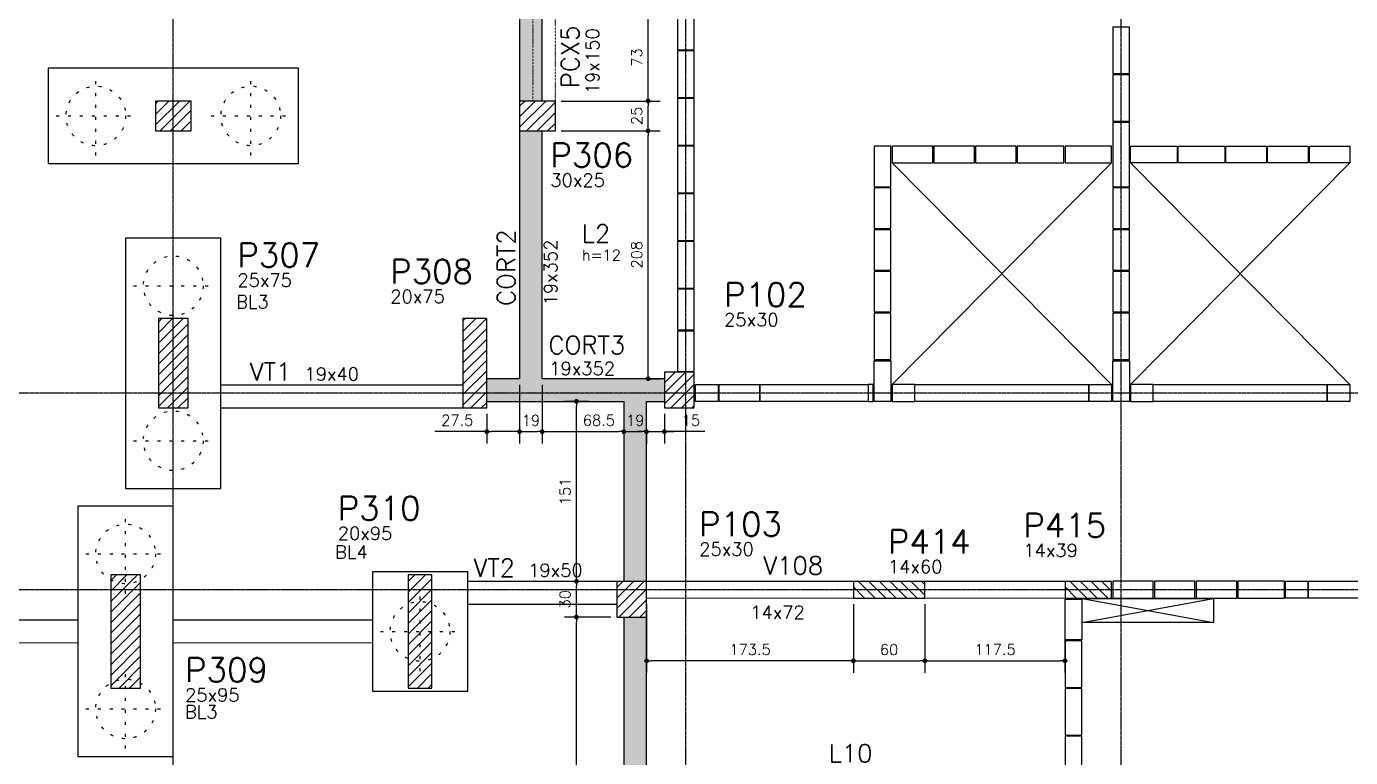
# Model space of a CAD drawing. Extents: x -39962 to 15224, y 23445 to 41277.
# Drawn here: x 1105 to 2216, y 30134 to 30747 of the extents above; entities that cross this region are included whole.
import ezdxf

# ---------------------------------------------------------------- set-up
doc = ezdxf.new("R2010")
doc.units = 0
doc.linetypes.add('AXES', pattern=[0.54, 0.3, -0.08, 0.08, -0.08])
doc.linetypes.add('ESTILO_TQS_0002', pattern=[0.4, 0.1, -0.3])
doc.layers.get('0').update_dxf_attribs({"linetype": 'CONTINUOUS'})
doc.layers.get('Defpoints').update_dxf_attribs({"linetype": 'CONTINUOUS'})
for name, color, linetype in [('228', 2, 'CONTINUOUS'), ('BLOCO', 3, 'CONTINUOUS'), ('COTA', 1, 'CONTINUOUS'), ('EIXOS', 1, 'AXES'), ('ESTACA', 1, 'ESTILO_TQS_0002'), ('H2', 252, 'CONTINUOUS'), ('H5', 1, 'CONTINUOUS'), ('L-D', 2, 'CONTINUOUS'), ('L-N', 4, 'CONTINUOUS'), ('P-D', 2, 'CONTINUOUS'), ('P-N', 5, 'CONTINUOUS'), ('P-S', 5, 'CONTINUOUS'), ('PENA_1', 1, 'CONTINUOUS'), ('PENA_5', 5, 'CONTINUOUS'), ('PIL-N', 4, 'CONTINUOUS'), ('VIG-D', 2, 'CONTINUOUS'), ('VIG-N', 4, 'CONTINUOUS'), ('VIGA', 3, 'CONTINUOUS'), ('VIGAT', 3, 'ESTILO_TQS_0002')]:
    doc.layers.add(name, color=color, linetype=linetype)
doc.styles.add('COTA', font='romans.shx')
doc.styles.get("Standard").update_dxf_attribs({"font": 'ROMANS.SHX'})
doc.styles.add('Texto1', font='romans.shx', dxfattribs={"height": 9})
doc.dimstyles.new('forma', dxfattribs={"dimscale": 5, "dimtxt": 1.8, "dimasz": 0.8, "dimexe": 2, "dimexo": 1, "dimgap": 1, "dimtad": 1, "dimdec": 1, "dimzin": 9, "dimdsep": 46, "dimtxsty": 'COTA', "dimblk1": 'DOT', "dimblk2": 'DOT', "dimsah": 1, "dimcen": 0, "dimdle": 1, "dimclrd": 256, "dimclre": 256, "dimclrt": 2, "dimadec": 0, "dimazin": 0, "dimtfac": 1, "dimtdec": 0, "dimtmove": 0, "dimatfit": 3, "dimfxl": 1, "dimtolj": 1, "dimtzin": 0, "dimarcsym": 0})
pattern_1 = [(45, (0, 0), (-4.4194174, 4.4194174), [])]
pattern_2 = [(45, (781.514, 29677.592), (-4.419417, 4.419417), [])]

# ---------------------------------------------------------------- blocks, each defined once
blk = doc.blocks.new('_EST50')
at = {"layer": 'ESTACA', "linetype": 'ESTILO_TQS_0002'}
for p, q in [((0, -1.333), (0, 1.333)), ((-1.333, 0), (1.333, 0))]:
    blk.add_line(p, q, dxfattribs=at)
blk.add_circle((0, 0), 1, dxfattribs=at)
blk = doc.blocks.new('_Dot')
at = {"color": 0, "linetype": 'ByBlock', "lineweight": -2}
blk.add_line((-0.5, 0), (-1, 0), dxfattribs=at)
at = {"color": 0, "linetype": 'ByBlock', "const_width": 0.5}
blk.add_lwpolyline([(-0.25, 0, 1), (0.25, 0, 1)], format="xyb", close=True, dxfattribs=at)
blk = doc.blocks.new('*D80')
at = {"layer": 'COTA', "lineweight": -2, "transparency": 16777216}
for p, q in [((1595.5, 30251.6), (1556.7, 30251.6)), ((1566.7, 29982.6), (1566.7, 30247.6)), ((1595.5, 29978.6), (1556.7, 29978.6))]:
    blk.add_line(p, q, dxfattribs=at)
at = {"layer": 'Defpoints', "color": 0, "transparency": 16777216}
for p in [(1566.7, 30251.6), (1600.5, 30251.6), (1600.5, 29978.6)]:
    blk.add_point(p, dxfattribs=at)
at = {"layer": 'COTA', "lineweight": -2, "transparency": 16777216, "xscale": 4, "yscale": 4, "zscale": 4}
for p, rotation in [((1566.7, 30251.6), 90), ((1566.7, 29978.6), 270)]:
    blk.add_blockref('_Dot', p, dxfattribs=dict(at, rotation=rotation))
at = {"layer": 'COTA', "color": 2, "transparency": 16777216, "insert": (1557.2, 30115.1), "char_height": 9, "attachment_point": 5, "rotation": 90, "style": 'COTA'}
blk.add_mtext('\\A1;273 ', dxfattribs=at)
blk = doc.blocks.new('*D81')
at = {"layer": 'COTA', "lineweight": -2, "transparency": 16777216}
for p, q in [((1595.5, 30281.6), (1556.7, 30281.6)), ((1566.7, 30255.6), (1566.7, 30277.6)), ((1595.5, 30251.6), (1556.7, 30251.6))]:
    blk.add_line(p, q, dxfattribs=at)
at = {"layer": 'Defpoints', "color": 0, "transparency": 16777216}
for p in [(1566.7, 30281.6), (1600.5, 30281.6), (1600.5, 30251.6)]:
    blk.add_point(p, dxfattribs=at)
at = {"layer": 'COTA', "lineweight": -2, "transparency": 16777216, "xscale": 4, "yscale": 4, "zscale": 4}
for p, rotation in [((1566.7, 30281.6), 90), ((1566.7, 30251.6), 270)]:
    blk.add_blockref('_Dot', p, dxfattribs=dict(at, rotation=rotation))
at = {"layer": 'COTA', "color": 2, "transparency": 16777216, "insert": (1557.2, 30266.6), "char_height": 9, "attachment_point": 5, "rotation": 90, "style": 'COTA'}
blk.add_mtext('\\A1;30 ', dxfattribs=at)
blk = doc.blocks.new('*D82')
at = {"layer": 'COTA', "lineweight": -2, "transparency": 16777216}
for p, q in [((1577, 30432.6), (1556.7, 30432.6)), ((1566.7, 30285.6), (1566.7, 30428.6)), ((1595.5, 30281.6), (1556.7, 30281.6))]:
    blk.add_line(p, q, dxfattribs=at)
at = {"layer": 'Defpoints', "color": 0, "transparency": 16777216}
for p in [(1566.7, 30432.6), (1582, 30432.6), (1600.5, 30281.6)]:
    blk.add_point(p, dxfattribs=at)
at = {"layer": 'COTA', "lineweight": -2, "transparency": 16777216, "xscale": 4, "yscale": 4, "zscale": 4}
for p, rotation in [((1566.7, 30432.6), 90), ((1566.7, 30281.6), 270)]:
    blk.add_blockref('_Dot', p, dxfattribs=dict(at, rotation=rotation))
at = {"layer": 'COTA', "color": 2, "transparency": 16777216, "insert": (1557.2, 30357.1), "char_height": 9, "attachment_point": 5, "rotation": 90, "style": 'COTA'}
blk.add_mtext('\\A1;151 ', dxfattribs=at)
blk = doc.blocks.new('*D83')
at = {"layer": 'COTA', "lineweight": -2, "transparency": 16777216}
for p, q in [((1554, 30659.6), (1636.8, 30659.6)), ((1626.8, 30455.6), (1626.8, 30655.6)), ((1627.6, 30451.6), (1636.8, 30451.6))]:
    blk.add_line(p, q, dxfattribs=at)
at = {"layer": 'Defpoints', "color": 0, "transparency": 16777216}
for p in [(1549, 30659.6), (1626.8, 30659.6), (1622.6, 30451.6)]:
    blk.add_point(p, dxfattribs=at)
at = {"layer": 'COTA', "lineweight": -2, "transparency": 16777216, "xscale": 4, "yscale": 4, "zscale": 4}
for p, rotation in [((1626.8, 30659.6), 90), ((1626.8, 30451.6), 270)]:
    blk.add_blockref('_Dot', p, dxfattribs=dict(at, rotation=rotation))
at = {"layer": 'COTA', "color": 2, "transparency": 16777216, "insert": (1617.3, 30555.6), "char_height": 9, "attachment_point": 5, "rotation": 90, "style": 'COTA'}
blk.add_mtext('\\A1;208 ', dxfattribs=at)
blk = doc.blocks.new('*D84')
at = {"layer": 'COTA', "lineweight": -2, "transparency": 16777216}
for p, q in [((1554, 30684.6), (1636.8, 30684.6)), ((1626.8, 30663.6), (1626.8, 30680.6)), ((1554, 30659.6), (1636.8, 30659.6))]:
    blk.add_line(p, q, dxfattribs=at)
at = {"layer": 'Defpoints', "color": 0, "transparency": 16777216}
for p in [(1549, 30684.6), (1626.8, 30684.6), (1549, 30659.6)]:
    blk.add_point(p, dxfattribs=at)
at = {"layer": 'COTA', "lineweight": -2, "transparency": 16777216, "xscale": 4, "yscale": 4, "zscale": 4}
for p, rotation in [((1626.8, 30684.6), 90), ((1626.8, 30659.6), 270)]:
    blk.add_blockref('_Dot', p, dxfattribs=dict(at, rotation=rotation))
at = {"layer": 'COTA', "color": 2, "transparency": 16777216, "insert": (1617.3, 30672.1), "char_height": 9, "attachment_point": 5, "rotation": 90, "style": 'COTA'}
blk.add_mtext('\\A1;25 ', dxfattribs=at)
blk = doc.blocks.new('*D85')
at = {"layer": 'COTA', "lineweight": -2, "transparency": 16777216}
for p, q in [((1613.9, 30757.6), (1636.8, 30757.6)), ((1626.8, 30688.6), (1626.8, 30753.6)), ((1554, 30684.6), (1636.8, 30684.6))]:
    blk.add_line(p, q, dxfattribs=at)
at = {"layer": 'Defpoints', "color": 0, "transparency": 16777216}
for p in [(1608.9, 30757.6), (1626.8, 30757.6), (1549, 30684.6)]:
    blk.add_point(p, dxfattribs=at)
at = {"layer": 'COTA', "lineweight": -2, "transparency": 16777216, "xscale": 4, "yscale": 4, "zscale": 4}
for p, rotation in [((1626.8, 30757.6), 90), ((1626.8, 30684.6), 270)]:
    blk.add_blockref('_Dot', p, dxfattribs=dict(at, rotation=rotation))
at = {"layer": 'COTA', "color": 2, "transparency": 16777216, "insert": (1617.3, 30721.1), "char_height": 9, "attachment_point": 5, "rotation": 90, "style": 'COTA'}
blk.add_mtext('\\A1;73 ', dxfattribs=at)
blk = doc.blocks.new('*D88')
at = {"layer": 'COTA', "lineweight": -2, "transparency": 16777216}
for p, q in [((1519, 30446.6), (1519, 30397.2)), ((1491.5, 30422.1), (1491.5, 30397.2)), ((1491.5, 30407.2), (1448, 30407.2)), ((1515, 30407.2), (1495.5, 30407.2))]:
    blk.add_line(p, q, dxfattribs=at)
at = {"layer": 'Defpoints', "color": 0, "transparency": 16777216}
for p in [(1519, 30451.6), (1491.5, 30427.1), (1519, 30407.2)]:
    blk.add_point(p, dxfattribs=at)
at = {"layer": 'COTA', "lineweight": -2, "transparency": 16777216, "xscale": 4, "yscale": 4, "zscale": 4, "rotation": 180}
blk.add_blockref('_Dot', (1491.5, 30407.2), dxfattribs=at)
at = {"layer": 'COTA', "lineweight": -2, "transparency": 16777216, "xscale": 4, "yscale": 4, "zscale": 4}
blk.add_blockref('_Dot', (1519, 30407.2), dxfattribs=at)
at = {"layer": 'COTA', "color": 2, "transparency": 16777216, "insert": (1466.7, 30416.7), "char_height": 9, "attachment_point": 5, "style": 'COTA'}
blk.add_mtext('\\A1;27.5 ', dxfattribs=at)
blk = doc.blocks.new('*D89')
at = {"layer": 'COTA', "lineweight": -2, "transparency": 16777216}
for p, q in [((1519, 30446.6), (1519, 30397.2)), ((1538, 30446.6), (1538, 30397.2)), ((1523, 30407.2), (1534, 30407.2))]:
    blk.add_line(p, q, dxfattribs=at)
at = {"layer": 'Defpoints', "color": 0, "transparency": 16777216}
for p in [(1519, 30451.6), (1538, 30451.6), (1538, 30407.2)]:
    blk.add_point(p, dxfattribs=at)
at = {"layer": 'COTA', "lineweight": -2, "transparency": 16777216, "xscale": 4, "yscale": 4, "zscale": 4, "rotation": 180}
blk.add_blockref('_Dot', (1519, 30407.2), dxfattribs=at)
at = {"layer": 'COTA', "lineweight": -2, "transparency": 16777216, "xscale": 4, "yscale": 4, "zscale": 4}
blk.add_blockref('_Dot', (1538, 30407.2), dxfattribs=at)
at = {"layer": 'COTA', "color": 2, "transparency": 16777216, "insert": (1528.5, 30416.7), "char_height": 9, "attachment_point": 5, "style": 'COTA'}
blk.add_mtext('\\A1;19 ', dxfattribs=at)
blk = doc.blocks.new('*D90')
at = {"layer": 'COTA', "lineweight": -2, "transparency": 16777216}
for p, q in [((1538, 30446.6), (1538, 30397.2)), ((1542, 30407.2), (1602.5, 30407.2)), ((1606.5, 30407), (1606.5, 30397.2))]:
    blk.add_line(p, q, dxfattribs=at)
at = {"layer": 'Defpoints', "color": 0, "transparency": 16777216}
for p in [(1538, 30451.6), (1606.5, 30412), (1606.5, 30407.2)]:
    blk.add_point(p, dxfattribs=at)
at = {"layer": 'COTA', "lineweight": -2, "transparency": 16777216, "xscale": 4, "yscale": 4, "zscale": 4, "rotation": 180}
blk.add_blockref('_Dot', (1538, 30407.2), dxfattribs=at)
at = {"layer": 'COTA', "lineweight": -2, "transparency": 16777216, "xscale": 4, "yscale": 4, "zscale": 4}
blk.add_blockref('_Dot', (1606.5, 30407.2), dxfattribs=at)
at = {"layer": 'COTA', "color": 2, "transparency": 16777216, "insert": (1585.5, 30416.7), "char_height": 9, "attachment_point": 5, "style": 'COTA'}
blk.add_mtext('\\A1;68.5 ', dxfattribs=at)
blk = doc.blocks.new('*D91')
at = {"layer": 'COTA', "lineweight": -2, "transparency": 16777216}
for p, q in [((1606.5, 30407), (1606.5, 30397.2)), ((1610.5, 30407.2), (1621.5, 30407.2)), ((1625.5, 30407), (1625.5, 30397.2))]:
    blk.add_line(p, q, dxfattribs=at)
at = {"layer": 'Defpoints', "color": 0, "transparency": 16777216}
for p in [(1606.5, 30412), (1625.5, 30412), (1625.5, 30407.2)]:
    blk.add_point(p, dxfattribs=at)
at = {"layer": 'COTA', "lineweight": -2, "transparency": 16777216, "xscale": 4, "yscale": 4, "zscale": 4, "rotation": 180}
blk.add_blockref('_Dot', (1606.5, 30407.2), dxfattribs=at)
at = {"layer": 'COTA', "lineweight": -2, "transparency": 16777216, "xscale": 4, "yscale": 4, "zscale": 4}
blk.add_blockref('_Dot', (1625.5, 30407.2), dxfattribs=at)
at = {"layer": 'COTA', "color": 2, "transparency": 16777216, "insert": (1616, 30416.7), "char_height": 9, "attachment_point": 5, "style": 'COTA'}
blk.add_mtext('\\A1;19 ', dxfattribs=at)
blk = doc.blocks.new('*D92')
at = {"layer": 'COTA', "lineweight": -2, "transparency": 16777216}
for p, q in [((1640.5, 30422.1), (1640.5, 30397.2)), ((1621.5, 30407.2), (1617.5, 30407.2)), ((1625.5, 30407.2), (1640.5, 30407.2)), ((1625.5, 30407.2), (1640.5, 30407.2)), ((1625.5, 30407), (1625.5, 30397.2)), ((1674.4, 30407.2), (1640.5, 30407.2)), ((1644.5, 30407.2), (1648.5, 30407.2))]:
    blk.add_line(p, q, dxfattribs=at)
at = {"layer": 'Defpoints', "color": 0, "transparency": 16777216}
for p in [(1640.5, 30427.1), (1625.5, 30412), (1640.5, 30407.2)]:
    blk.add_point(p, dxfattribs=at)
at = {"layer": 'COTA', "lineweight": -2, "transparency": 16777216, "xscale": 4, "yscale": 4, "zscale": 4}
blk.add_blockref('_Dot', (1625.5, 30407.2), dxfattribs=at)
at = {"layer": 'COTA', "lineweight": -2, "transparency": 16777216, "xscale": 4, "yscale": 4, "zscale": 4, "rotation": 180}
blk.add_blockref('_Dot', (1640.5, 30407.2), dxfattribs=at)
at = {"layer": 'COTA', "color": 2, "transparency": 16777216, "insert": (1662.7, 30416.7), "char_height": 9, "attachment_point": 5, "style": 'COTA'}
blk.add_mtext('\\A1;15 ', dxfattribs=at)
blk = doc.blocks.new('*D18')
at = {"layer": 'COTA', "lineweight": -2, "transparency": 16777216}
for p, q in [((1625.5, 30262.6), (1625.5, 30204.9)), ((1799, 30262.6), (1799, 30204.9)), ((1795, 30214.9), (1629.5, 30214.9))]:
    blk.add_line(p, q, dxfattribs=at)
at = {"layer": 'Defpoints', "color": 0, "transparency": 16777216}
for p in [(1625.5, 30267.6), (1799, 30267.6), (1625.5, 30214.9)]:
    blk.add_point(p, dxfattribs=at)
at = {"layer": 'COTA', "lineweight": -2, "transparency": 16777216, "xscale": 4, "yscale": 4, "zscale": 4, "rotation": 180}
blk.add_blockref('_Dot', (1625.5, 30214.9), dxfattribs=at)
at = {"layer": 'COTA', "lineweight": -2, "transparency": 16777216, "xscale": 4, "yscale": 4, "zscale": 4}
blk.add_blockref('_Dot', (1799, 30214.9), dxfattribs=at)
at = {"layer": 'COTA', "color": 2, "transparency": 16777216, "insert": (1712.3, 30224.4), "char_height": 9, "attachment_point": 5, "style": 'COTA'}
blk.add_mtext('\\A1;173.5 ', dxfattribs=at)
blk = doc.blocks.new('*D60')
at = {"layer": 'COTA', "lineweight": -2, "transparency": 16777216}
for p, q in [((1799, 30262.6), (1799, 30204.9)), ((1859, 30262.6), (1859, 30204.9)), ((1803, 30214.9), (1855, 30214.9))]:
    blk.add_line(p, q, dxfattribs=at)
at = {"layer": 'Defpoints', "color": 0, "transparency": 16777216}
for p in [(1799, 30267.6), (1859, 30267.6), (1859, 30214.9)]:
    blk.add_point(p, dxfattribs=at)
at = {"layer": 'COTA', "lineweight": -2, "transparency": 16777216, "xscale": 4, "yscale": 4, "zscale": 4, "rotation": 180}
blk.add_blockref('_Dot', (1799, 30214.9), dxfattribs=at)
at = {"layer": 'COTA', "lineweight": -2, "transparency": 16777216, "xscale": 4, "yscale": 4, "zscale": 4}
blk.add_blockref('_Dot', (1859, 30214.9), dxfattribs=at)
at = {"layer": 'COTA', "color": 2, "transparency": 16777216, "insert": (1829, 30224.4), "char_height": 9, "attachment_point": 5, "style": 'COTA'}
blk.add_mtext('\\A1;60 ', dxfattribs=at)
blk = doc.blocks.new('*D61')
at = {"layer": 'COTA', "lineweight": -2, "transparency": 16777216}
for p, q in [((1859, 30262.6), (1859, 30204.9)), ((1976.5, 30262.7), (1976.5, 30204.9)), ((1863, 30214.9), (1972.5, 30214.9))]:
    blk.add_line(p, q, dxfattribs=at)
at = {"layer": 'Defpoints', "color": 0, "transparency": 16777216}
for p in [(1859, 30267.6), (1976.5, 30267.7), (1976.5, 30214.9)]:
    blk.add_point(p, dxfattribs=at)
at = {"layer": 'COTA', "lineweight": -2, "transparency": 16777216, "xscale": 4, "yscale": 4, "zscale": 4, "rotation": 180}
blk.add_blockref('_Dot', (1859, 30214.9), dxfattribs=at)
at = {"layer": 'COTA', "lineweight": -2, "transparency": 16777216, "xscale": 4, "yscale": 4, "zscale": 4}
blk.add_blockref('_Dot', (1976.5, 30214.9), dxfattribs=at)
at = {"layer": 'COTA', "color": 2, "transparency": 16777216, "insert": (1917.8, 30224.4), "char_height": 9, "attachment_point": 5, "style": 'COTA'}
blk.add_mtext('\\A1;117.5 ', dxfattribs=at)

msp = doc.modelspace()

# ---------------------------------------------------------------- hatches: boundary and pattern name
at = {"layer": 'H2'}
for points in [[(1519.01, 30937.59), (1538.01, 30937.59), (1538.01, 30684.59), (1519.01, 30684.59)], [(1625.51, 30432.59), (1640.51, 30432.59), (1640.51, 30451.59), (1616.01, 30451.59), (1538.01, 30451.59), (1538.01, 30659.59), (1519.01, 30659.59), (1519.01, 30451.59), (1491.51, 30451.59), (1491.51, 30432.59), (1528.51, 30432.59), (1606.51, 30432.59), (1606.51, 30281.59), (1625.51, 30281.59)], [(1625.51, 30251.59), (1606.51, 30251.59), (1606.51, 29978.59), (1625.51, 29978.59)]]:
    msp.add_hatch(color=256, dxfattribs=at).paths.add_polyline_path(points)
at = {"layer": 'H5'}
h = msp.add_hatch(dxfattribs=at)
h.set_pattern_fill('ANSI31', color=256, scale=50, style=0)
h.set_pattern_definition(pattern_1)
h.paths.add_polyline_path([(1213.51, 30659.59), (1243.51, 30659.59), (1243.51, 30684.59), (1213.51, 30684.59)])
h = msp.add_hatch(dxfattribs=at)
h.set_pattern_fill('ANSI31', color=256, scale=50, style=0)
h.set_pattern_definition(pattern_2)
h.paths.add_polyline_path([(1519.01, 30659.59), (1549.01, 30659.59), (1549.01, 30684.59), (1519.01, 30684.59)])
h = msp.add_hatch(dxfattribs=at)
h.set_pattern_fill('ANSI31', color=256, scale=50, style=0)
h.set_pattern_definition(pattern_1)
h.paths.add_polyline_path([(1216.01, 30427.09), (1241.01, 30427.09), (1241.01, 30502.09), (1216.01, 30502.09)])
h = msp.add_hatch(dxfattribs=at)
h.set_pattern_fill('ANSI31', color=256, scale=50, style=0)
h.set_pattern_definition(pattern_2)
h.paths.add_polyline_path([(1471.51, 30427.09), (1491.51, 30427.09), (1491.51, 30502.09), (1471.51, 30502.09)])
h = msp.add_hatch(dxfattribs=at)
h.set_pattern_fill('ANSI31', color=256, scale=50, style=0)
h.set_pattern_definition(pattern_2)
h.paths.add_polyline_path([(1640.51, 30427.09), (1665.51, 30427.09), (1665.51, 30457.09), (1640.51, 30457.09)])
h = msp.add_hatch(dxfattribs=at)
h.set_pattern_fill('ANSI31', color=256, scale=50, style=0)
h.set_pattern_definition(pattern_1)
h.paths.add_polyline_path([(1176.01, 30192.09), (1201.01, 30192.09), (1201.01, 30287.09), (1176.01, 30287.09)])
h = msp.add_hatch(dxfattribs=at)
h.set_pattern_fill('ANSI31', color=256, scale=50, style=0)
h.set_pattern_definition([(45, (-6, 0), (-4.4194174, 4.4194174), [])])
h.paths.add_polyline_path([(1425.51, 30192.09), (1445.51, 30192.09), (1445.51, 30287.09), (1425.51, 30287.09)])
h = msp.add_hatch(dxfattribs=at)
h.set_pattern_fill('ANSI31', color=256, scale=50, style=0)
h.set_pattern_definition([(45, (781.514, 29669.592), (-4.419417, 4.419417), [])])
h.paths.add_polyline_path([(1600.51, 30251.59), (1625.51, 30251.59), (1625.51, 30281.59), (1600.51, 30281.59)])
h = msp.add_hatch(dxfattribs=at)
h.set_pattern_fill('ANSI31', color=256, scale=50, angle=90, style=0)
h.set_pattern_definition([(135, (29430.627, 27067.0565), (-4.4194174, -4.4194174), [])])
h.paths.add_polyline_path([(1799, 30281.59), (1799, 30267.59), (1859.01, 30267.59), (1859, 30281.59)])
h = msp.add_hatch(dxfattribs=at)
h.set_pattern_fill('ANSI31', color=256, scale=50, angle=90, style=0)
h.set_pattern_definition([(135, (29608.145, 27067.0565), (-4.4194174, -4.4194174), [])])
h.paths.add_polyline_path([(1976.51, 30281.59), (1976.51, 30267.59), (2015.53, 30267.59), (2015.52, 30281.59)])

# ---------------------------------------------------------------- linework, layer by layer
for p, q in [((1850.51, 30446.63), (1996.51, 30446.63)), ((2050.51, 30446.63), (2196.51, 30446.63))]:
    msp.add_line(p, q)
for points in [[(1651.51, 30766.63), (1651.51, 30727.63), (1665.51, 30727.63), (1665.51, 30766.63), (1651.51, 30766.63)], [(2016.51, 30746.63), (2016.51, 30707.63), (2030.51, 30707.63), (2030.51, 30746.63), (2016.51, 30746.63)], [(1651.51, 30726.63), (1651.51, 30687.63), (1665.51, 30687.63), (1665.51, 30726.63), (1651.51, 30726.63)], [(2016.51, 30706.63), (2016.51, 30667.63), (2030.51, 30667.63), (2030.51, 30706.63), (2016.51, 30706.63)], [(1651.51, 30686.63), (1651.51, 30647.63), (1665.51, 30647.63), (1665.51, 30686.63), (1651.51, 30686.63)], [(2016.51, 30666.63), (2016.51, 30612.63), (2030.51, 30612.63), (2030.51, 30666.63), (2016.51, 30666.63)], [(1651.51, 30646.63), (1651.51, 30607.63), (1665.51, 30607.63), (1665.51, 30646.63), (1651.51, 30646.63)], [(1816.51, 30646.63), (1816.51, 30612.63), (1830.51, 30612.63), (1830.51, 30646.63), (1816.51, 30646.63)], [(1865.51, 30646.63), (1831.51, 30646.63), (1831.51, 30632.63), (1865.51, 30632.63), (1865.51, 30646.63)], [(1900.51, 30646.63), (1866.51, 30646.63), (1866.51, 30632.63), (1900.51, 30632.63), (1900.51, 30646.63)], [(1935.51, 30646.63), (1901.51, 30646.63), (1901.51, 30632.63), (1935.51, 30632.63), (1935.51, 30646.63)], [(1936.51, 30632.63), (1975.51, 30632.63), (1975.51, 30646.63), (1936.51, 30646.63), (1936.51, 30632.63)], [(1976.51, 30632.63), (2015.51, 30632.63), (2015.51, 30646.63), (1976.51, 30646.63), (1976.51, 30632.63)], [(2070.51, 30632.63), (2031.51, 30632.63), (2031.51, 30646.63), (2070.51, 30646.63), (2070.51, 30632.63)], [(2110.51, 30632.63), (2071.51, 30632.63), (2071.51, 30646.63), (2110.51, 30646.63), (2110.51, 30632.63)], [(2111.51, 30646.63), (2145.51, 30646.63), (2145.51, 30632.63), (2111.51, 30632.63), (2111.51, 30646.63)], [(2146.51, 30646.63), (2180.51, 30646.63), (2180.51, 30632.63), (2146.51, 30632.63), (2146.51, 30646.63)], [(2181.51, 30646.63), (2215.51, 30646.63), (2215.51, 30632.63), (2181.51, 30632.63), (2181.51, 30646.63)], [(1816.51, 30611.63), (1816.51, 30577.63), (1830.51, 30577.63), (1830.51, 30611.63), (1816.51, 30611.63)], [(2016.51, 30611.63), (2016.51, 30577.63), (2030.51, 30577.63), (2030.51, 30611.63), (2016.51, 30611.63)], [(1651.51, 30606.63), (1651.51, 30567.63), (1665.51, 30567.63), (1665.51, 30606.63), (1651.51, 30606.63)], [(1816.51, 30576.63), (1816.51, 30542.63), (1830.51, 30542.63), (1830.51, 30576.63), (1816.51, 30576.63)], [(2016.51, 30576.63), (2016.51, 30542.63), (2030.51, 30542.63), (2030.51, 30576.63), (2016.51, 30576.63)], [(1651.51, 30566.63), (1651.51, 30527.63), (1665.51, 30527.63), (1665.51, 30566.63), (1651.51, 30566.63)], [(1816.51, 30541.63), (1816.51, 30507.63), (1830.51, 30507.63), (1830.51, 30541.63), (1816.51, 30541.63)], [(2016.51, 30541.63), (2016.51, 30507.63), (2030.51, 30507.63), (2030.51, 30541.63), (2016.51, 30541.63)], [(1651.51, 30526.63), (1651.51, 30492.63), (1665.51, 30492.63), (1665.51, 30526.63), (1651.51, 30526.63)], [(1816.51, 30506.63), (1816.51, 30467.63), (1830.51, 30467.63), (1830.51, 30506.63), (1816.51, 30506.63)], [(2016.51, 30506.63), (2016.51, 30467.63), (2030.51, 30467.63), (2030.51, 30506.63), (2016.51, 30506.63)], [(1651.51, 30491.63), (1651.51, 30457.63), (1665.51, 30457.63), (1665.51, 30491.63), (1651.51, 30491.63)], [(1816.51, 30432.63), (1816.51, 30466.63), (1830.51, 30466.63), (1830.51, 30432.63), (1816.51, 30432.63)], [(2016.51, 30432.63), (2016.51, 30466.63), (2030.51, 30466.63), (2030.51, 30432.63), (2016.51, 30432.63)], [(1666.51, 30446.63), (1685.51, 30446.63), (1685.51, 30432.63), (1666.51, 30432.63), (1666.51, 30446.63)], [(1686.51, 30446.63), (1720.51, 30446.63), (1720.51, 30432.63), (1686.51, 30432.63), (1686.51, 30446.63)], [(1811.51, 30432.63), (1815.51, 30432.63), (1815.51, 30446.63), (1811.51, 30446.63), (1811.51, 30432.63)], [(1850.51, 30446.63), (1831.51, 30446.63), (1831.51, 30432.63), (1850.51, 30432.63), (1850.51, 30446.63)], [(1996.51, 30446.63), (2015.51, 30446.63), (2015.51, 30432.63), (1996.51, 30432.63), (1996.51, 30446.63)], [(2050.51, 30446.63), (2031.51, 30446.63), (2031.51, 30432.63), (2050.51, 30432.63), (2050.51, 30446.63)], [(2196.51, 30446.63), (2215.51, 30446.63), (2215.51, 30432.63), (2196.51, 30432.63), (2196.51, 30446.63)], [(2016.51, 30267.63), (2050.51, 30267.63), (2050.51, 30281.63), (2016.51, 30281.63), (2016.51, 30267.63)], [(2051.51, 30267.63), (2085.51, 30267.63), (2085.51, 30281.63), (2051.51, 30281.63), (2051.51, 30267.63)], [(2086.51, 30267.63), (2120.51, 30267.63), (2120.51, 30281.63), (2086.51, 30281.63), (2086.51, 30267.63)], [(2121.51, 30267.63), (2160.51, 30267.63), (2160.51, 30281.63), (2121.51, 30281.63), (2121.51, 30267.63)], [(2161.51, 30281.63), (2180.51, 30281.63), (2180.51, 30267.63), (2161.51, 30267.63), (2161.51, 30281.63)], [(1976.51, 30232.63), (1976.51, 30266.63), (1990.51, 30266.63), (1990.51, 30232.63), (1976.51, 30232.63)], [(1990.51, 30192.63), (1990.51, 30231.63), (1976.51, 30231.63), (1976.51, 30192.63), (1990.51, 30192.63)], [(1990.51, 30152.63), (1990.51, 30191.63), (1976.51, 30191.63), (1976.51, 30152.63), (1990.51, 30152.63)], [(1990.51, 30112.63), (1990.51, 30151.63), (1976.51, 30151.63), (1976.51, 30112.63), (1990.51, 30112.63)]]:
    msp.add_lwpolyline(points)
for points in [[(1720.51, 30446.63), (1811.51, 30446.63), (1811.51, 30432.63), (1720.51, 30432.63)], [(1850.51, 30446.63), (1996.51, 30446.63), (1996.51, 30432.63), (1850.51, 30432.63)], [(2050.51, 30446.63), (2196.51, 30446.63), (2196.51, 30432.63), (2050.51, 30432.63)], [(2180.51, 30281.63), (2271.51, 30281.63), (2271.51, 30267.63), (2180.51, 30267.63)], [(1991.01, 30267.09), (2101.01, 30267.09), (2101.01, 30247.09), (1991.01, 30247.09)]]:
    msp.add_lwpolyline(points, close=True)
at = {"layer": 'BLOCO', "linetype": 'Continuous'}
for points in [[(1123.51, 30632.09), (1333.51, 30632.09), (1333.51, 30712.09), (1123.51, 30712.09), (1123.51, 30632.09)], [(1268.51, 30359.59), (1268.51, 30569.59), (1188.51, 30569.59), (1188.51, 30359.59), (1268.51, 30359.59)], [(1228.51, 30134.59), (1228.51, 30344.59), (1148.51, 30344.59), (1148.51, 30134.59), (1228.51, 30134.59)], [(1475.51, 30189.59), (1475.51, 30289.59), (1395.51, 30289.59), (1395.51, 30189.59), (1475.51, 30189.59)]]:
    msp.add_lwpolyline(points, dxfattribs=at)
at = {"layer": 'EIXOS', "color": 244, "true_color": 0x991b1e}
for p, q in [((1228.51, 29634.64), (1228.51, 31355.31)), ((1658.51, 29634.64), (1658.51, 31355.31)), ((2023.51, 29634.64), (2023.51, 31355.31)), ((3320.81, 30439.59), (632.05, 30439.59)), ((3320.81, 30274.59), (632.05, 30274.59))]:
    msp.add_line(p, q, dxfattribs=at)
at = {"layer": 'P-N', "linetype": 'Continuous'}
for points in [[(1213.51, 30659.59), (1243.51, 30659.59), (1243.51, 30684.59), (1213.51, 30684.59), (1213.51, 30659.59)], [(1216.01, 30427.09), (1241.01, 30427.09), (1241.01, 30502.09), (1216.01, 30502.09), (1216.01, 30427.09)], [(1176.01, 30192.09), (1201.01, 30192.09), (1201.01, 30287.09), (1176.01, 30287.09), (1176.01, 30192.09)], [(1425.51, 30192.09), (1445.51, 30192.09), (1445.51, 30287.09), (1425.51, 30287.09), (1425.51, 30192.09)]]:
    msp.add_lwpolyline(points, dxfattribs=at)
at = {"layer": 'P-S', "linetype": 'Continuous'}
for points in [[(1519.01, 30659.59), (1549.01, 30659.59), (1549.01, 30684.59), (1519.01, 30684.59), (1519.01, 30659.59)], [(1471.51, 30427.09), (1491.51, 30427.09), (1491.51, 30502.09), (1471.51, 30502.09), (1471.51, 30427.09)], [(1640.51, 30427.09), (1665.51, 30427.09), (1665.51, 30457.09), (1640.51, 30457.09), (1640.51, 30427.09)], [(1600.51, 30251.59), (1625.51, 30251.59), (1625.51, 30281.59), (1600.51, 30281.59), (1600.51, 30251.59)]]:
    msp.add_lwpolyline(points, dxfattribs=at)
at = {"layer": 'P-S'}
for points in [[(1799, 30281.59), (1799, 30267.59), (1859.01, 30267.59), (1859, 30281.59), (1799, 30281.59), (1799, 30281.59)], [(1976.51, 30281.59), (1976.51, 30267.59), (2015.53, 30267.59), (2015.52, 30281.59), (1976.51, 30281.59), (1976.51, 30281.59)]]:
    msp.add_lwpolyline(points, dxfattribs=at)
at = {"layer": 'PENA_1'}
for p, q in [((1831.51, 30632.63), (2015.51, 30446.63)), ((2015.51, 30632.63), (1831.51, 30446.63)), ((2031.51, 30632.63), (2215.51, 30446.63)), ((2215.51, 30632.63), (2031.51, 30446.63))]:
    msp.add_line(p, q, dxfattribs=at)
for points in [[(1991.01, 30247.09), (2101.01, 30267.09)], [(1991.01, 30267.09), (2101.01, 30247.09)]]:
    msp.add_lwpolyline(points, dxfattribs=at)
at = {"layer": 'PENA_5'}
for p, q in [((1519.01, 30659.59), (1519.01, 30451.59)), ((1538.01, 30451.59), (1538.01, 30659.59)), ((1519.01, 30451.59), (1491.51, 30451.59)), ((1616.01, 30451.59), (1538.01, 30451.59)), ((1640.51, 30451.59), (1616.01, 30451.59)), ((1491.51, 30432.59), (1528.51, 30432.59)), ((1528.51, 30432.59), (1606.51, 30432.59)), ((1606.51, 30432.59), (1606.51, 30281.59)), ((1625.51, 30281.59), (1625.51, 30432.59)), ((1625.51, 30432.59), (1640.51, 30432.59)), ((1606.51, 30251.59), (1606.51, 29978.59)), ((1625.51, 29978.59), (1625.51, 30251.59))]:
    msp.add_line(p, q, dxfattribs=at)
at = {"layer": 'VIGA'}
for p, q in [((1519.01, 30937.59), (1519.01, 30684.59)), ((1538.01, 30684.59), (1538.01, 30937.59)), ((1471.51, 30446.18), (1268.51, 30446.21)), ((1268.51, 30427.09), (1471.51, 30427.09)), ((1600.51, 30281.58), (1475.51, 30281.6)), ((1799, 30281.59), (1625.51, 30281.61)), ((1976.51, 30281.59), (1859, 30281.59)), ((1625.53, 30267.61), (1799.02, 30267.7)), ((1859.01, 30267.6), (1976.51, 30267.69)), ((1475.51, 30262.49), (1600.51, 30262.49)), ((1148.51, 30249.1), (851.01, 30249.13)), ((1395.6, 30249.09), (1228.51, 30249.09)), ((851.01, 30230.01), (1148.51, 30230.17)), ((1228.51, 30230.06), (1395.6, 30230.19))]:
    msp.add_line(p, q, dxfattribs=at)
at = {"layer": 'VIGAT'}
for p, q in [((1530.01, 30937.59), (1530.01, 30684.59)), ((1549.01, 30684.59), (1549.01, 30937.59))]:
    msp.add_line(p, q, dxfattribs=at)

# ---------------------------------------------------------------- block references
at = {"layer": '228', "linetype": 'Continuous', "xscale": 25, "yscale": 25}
for p in [(1163.51, 30672.09), (1293.51, 30672.09), (1228.51, 30529.59), (1228.51, 30399.59), (1188.51, 30304.59), (1435.51, 30239.59), (1188.51, 30174.59)]:
    msp.add_blockref('_EST50', p, dxfattribs=at)

# ---------------------------------------------------------------- texts
at = {"layer": 'L-D', "style": 'Texto1'}
msp.add_text('h=12', height=9, dxfattribs=at).set_placement((1571.23, 30550.87))
at = {"layer": 'L-N'}
for s, p in [('L2', (1571.23, 30565.87)), ('L10', (1778.37, 30129.83))]:
    msp.add_text(s, height=15, dxfattribs=at).set_placement(p)
at = {"layer": 'P-D', "linetype": 'Continuous'}
for s, p in [('30x25', (1544.84, 30612.7)), ('25x75', (1282.28, 30528.82)), ('BL3', (1281.18, 30510.58)), ('20x75', (1410.51, 30515.08)), ('25x30', (1690.51, 30495.59)), ('20x95', (1366.48, 30316.41)), ('BL4', (1364.22, 30300.69)), ('25x30', (1669.66, 30303.11)), ('14x39', (1941.58, 30302.1)), ('14x60', (1827.97, 30288.47)), ('25x95', (1238.42, 30180.83)), ('BL3', (1238.28, 30166.63))]:
    msp.add_text(s, height=11, dxfattribs=at).set_placement(p)
at = {"layer": 'PIL-N', "linetype": 'Continuous'}
for s, p in [('P306', (1544.84, 30629.2)), ('P307', (1282.28, 30545.32)), ('P308', (1410.51, 30531.58)), ('P102', (1690.51, 30512.09)), ('P310', (1366.48, 30332.91)), ('P103', (1669.66, 30319.61)), ('P415', (1941.58, 30318.6)), ('P414', (1827.97, 30304.97)), ('P309', (1238.42, 30197.33))]:
    msp.add_text(s, height=20, dxfattribs=at).set_placement(p)
at = {"layer": 'VIG-D', "linetype": 'Continuous'}
for s, p in [('19x150', (1585.7, 30690.44)), ('19x352', (1550.54, 30513.22))]:
    msp.add_text(s, height=11, rotation=90, dxfattribs=at).set_placement(p)
for s, p in [('19x352', (1543.89, 30454.65)), ('19x40', (1338.53, 30450.04)), ('19x50', (1526.18, 30285.44)), ('14x72', (1712.47, 30250.2))]:
    msp.add_text(s, height=11, dxfattribs=at).set_placement(p)
at = {"layer": 'VIG-N', "linetype": 'Continuous'}
for s, p in [('PCX5', (1568.92, 30695.2)), ('CORT2', (1515.26, 30512.62))]:
    msp.add_text(s, height=15, rotation=90, dxfattribs=at).set_placement(p)
for s, p in [('CORT3', (1543.24, 30472.33)), ('VT1', (1292.74, 30450.04)), ('VT2', (1480.4, 30285.45)), ('V108', (1723.52, 30287.37))]:
    msp.add_text(s, height=15, dxfattribs=at).set_placement(p)

# ---------------------------------------------------------------- dimensions: what is measured, and where the dimension line sits
at = {"layer": 'COTA'}
for base, p1, p2, override, picture, middle in [((1626.82, 30757.59), (1549.01, 30684.59), (1608.9, 30757.59), {"dimpost": ' ', "dimtmove": 1}, '*D85', (1617.32, 30721.09)), ((1626.82, 30684.59), (1549.01, 30659.59), (1549.01, 30684.59), {"dimpost": ' ', "dimtmove": 1}, '*D84', (1617.32, 30672.09)), ((1626.82, 30659.59), (1622.58, 30451.59), (1549.01, 30659.59), {"dimpost": ' '}, '*D83', (1617.32, 30555.59)), ((1566.74, 30432.59), (1600.51, 30281.59), (1582, 30432.59), {"dimpost": ' ', "dimtmove": 1}, '*D82', (1557.24, 30357.09)), ((1566.74, 30281.59), (1600.51, 30251.59), (1600.51, 30281.59), {"dimpost": ' ', "dimtmove": 1}, '*D81', (1557.24, 30266.59)), ((1566.74, 30251.59), (1600.51, 29978.59), (1600.51, 30251.59), {"dimpost": ' ', "dimtmove": 1}, '*D80', (1557.24, 30115.09))]:
    dim = msp.add_linear_dim(base=base, p1=p1, p2=p2, angle=90, dimstyle='forma', override=override, dxfattribs=at)
    dim.commit()
    dim.dimension.update_dxf_attribs({"geometry": picture, "text_midpoint": middle})
for base, p1, p2, override, picture, middle in [((1519.01, 30407.21), (1491.51, 30427.09), (1519.01, 30451.59), {"dimpost": ' '}, '*D88', (1466.72, 30407.21)), ((1538.01, 30407.21), (1519.01, 30451.59), (1538.01, 30451.59), {"dimpost": ' ', "dimtmove": 1}, '*D89', (1528.51, 30407.21)), ((1606.51, 30407.21), (1538.01, 30451.59), (1606.51, 30411.97), {"dimpost": ' ', "dimtmove": 1}, '*D90', (1585.48, 30407.21)), ((1625.51, 30407.21), (1606.51, 30411.97), (1625.51, 30411.97), {"dimpost": ' ', "dimtmove": 1}, '*D91', (1616.01, 30407.21)), ((1640.51, 30407.21), (1625.51, 30411.97), (1640.51, 30427.09), {"dimpost": ' ', "dimtmove": 1}, '*D92', (1662.71, 30407.21))]:
    dim = msp.add_linear_dim(base=base, p1=p1, p2=p2, dimstyle='forma', override=override, dxfattribs=at)
    dim.commit()
    dim.dimension.update_dxf_attribs({"geometry": picture, "text_midpoint": middle, "dimtype": 128})
for base, p1, p2, override, picture, middle in [((1625.53, 30214.95), (1799, 30267.59), (1625.53, 30267.61), {"dimpost": ' '}, '*D18', (1712.26, 30224.45)), ((1859.01, 30214.95), (1799, 30267.59), (1859.01, 30267.59), {"dimpost": ' ', "dimtmove": 1}, '*D60', (1829, 30224.45)), ((1976.51, 30214.95), (1859.01, 30267.59), (1976.51, 30267.69), {"dimpost": ' ', "dimtmove": 1}, '*D61', (1917.76, 30224.45))]:
    dim = msp.add_linear_dim(base=base, p1=p1, p2=p2, dimstyle='forma', override=override, dxfattribs=at)
    dim.commit()
    dim.dimension.update_dxf_attribs({"geometry": picture, "text_midpoint": middle})

doc.saveas('drawing.dxf')
